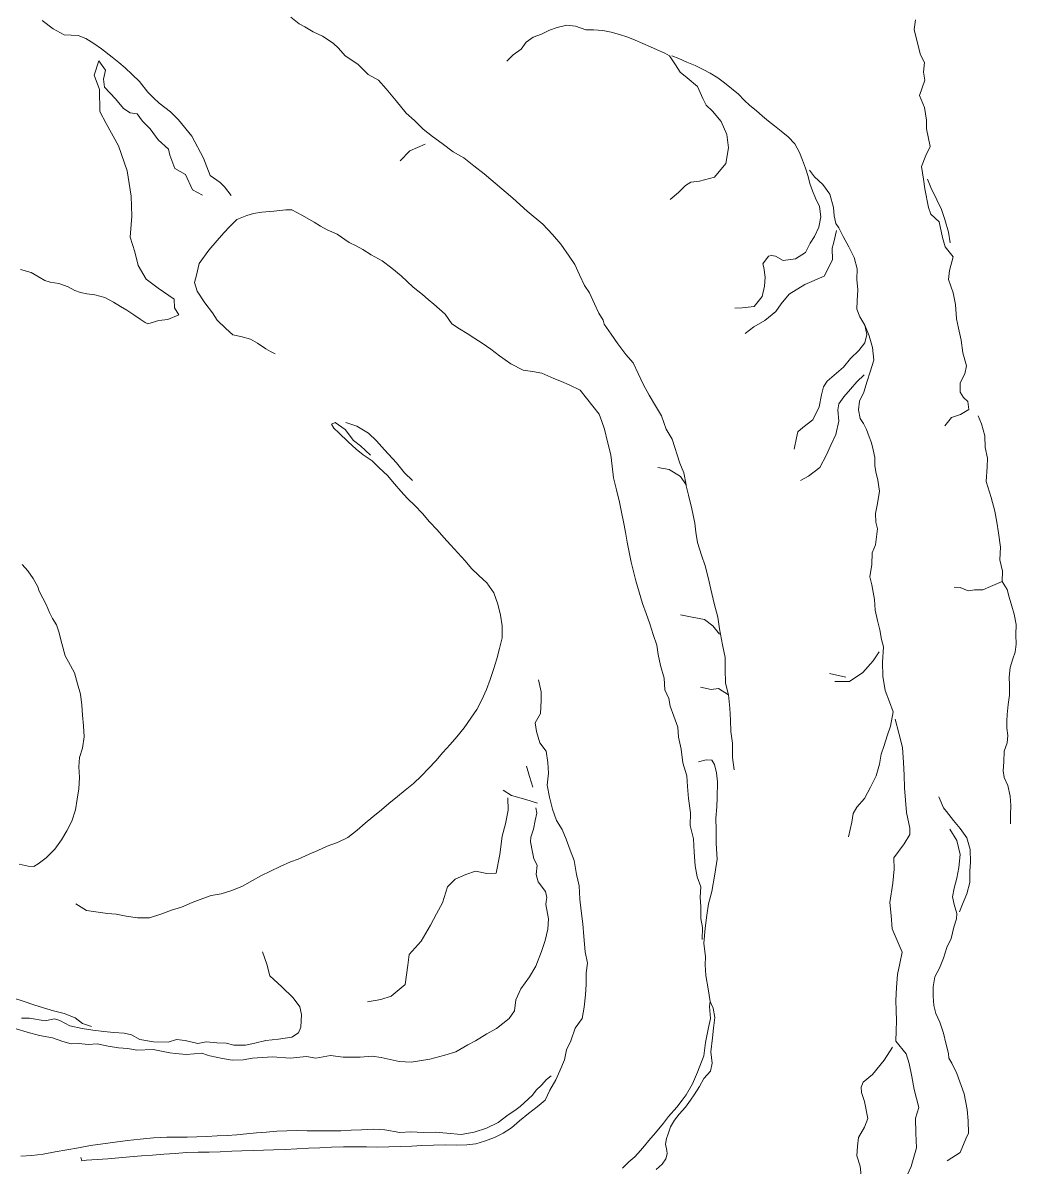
# Model space of a CAD drawing. Extents: x 683321 to 688873, y 7661944 to 7668387.
# Drawn here: x 688470.4 to 688872.8, y 7666614.6 to 7667078.2 of the extents above; entities that cross this region are included whole.
import ezdxf

# ---------------------------------------------------------------- set-up
doc = ezdxf.new("R2010")
doc.units = 0
doc.header["$MEASUREMENT"] = 0
doc.layers.add('01 CRESTA_Line', color=3, linetype='Continuous', lineweight=20)

msp = doc.modelspace()

# ---------------------------------------------------------------- linework, layer by layer
at = {"layer": '01 CRESTA_Line'}
for points in [[(688554.77, 7667008.22, 4352.27), (688552.08, 7667011.77, 4351.92), (688550.38, 7667013.47, 4351.2), (688546.29, 7667016.36, 4352.49), (688543.6, 7667023.44, 4351.29), (688538.86, 7667032.36, 4351.09), (688533.49, 7667038.91, 4351.44), (688530.23, 7667042.15, 4351.45), (688525.66, 7667045.63, 4351.67), (688523.35, 7667047.85, 4351.95), (688521.04, 7667050.06, 4352.23), (688517.72, 7667054.44, 4351.84), (688514.77, 7667057.24, 4352.04), (688511.82, 7667060.04, 4352.23), (688509.24, 7667062.16, 4352.14), (688506.66, 7667064.29, 4352.04), (688502.31, 7667067.74, 4351.92), (688499.13, 7667069.81, 4351.77), (688495.95, 7667071.88, 4351.62), (688492.88, 7667073.08, 4351.57), (688487.09, 7667073.34, 4351.79), (688482.65, 7667075.78, 4351.94), (688478.31, 7667079.19, 4351.35)], [(688736.58, 7666899.79, 4332.26), (688733.4, 7666909.51, 4332.13), (688730.98, 7666913.62, 4332.1), (688729.15, 7666919.05, 4332.06), (688726.75, 7666923.08, 4332.03), (688724.18, 7666927.36, 4332), (688721.87, 7666931.5, 4331.97), (688719.73, 7666936.19, 4331.93), (688717.68, 7666940.47, 4331.9), (688714.69, 7666943.86, 4331.87), (688711.41, 7666948.16, 4331.84), (688708.8, 7666952.11, 4331.81), (688705.94, 7666956.12, 4331.78), (688705.48, 7666957.79, 4331.76), (688703.8, 7666960.64, 4331.74), (688701.98, 7666964.33, 4331.72), (688699.95, 7666968.8, 4331.68), (688698, 7666971.79, 4331.66), (688695.94, 7666976.11, 4331.63), (688694.07, 7666980.37, 4331.6), (688691.69, 7666983.62, 4331.57), (688688.31, 7666988.54, 4331.54), (688684.98, 7666992.44, 4331.5), (688681.03, 7666996.7, 4331.47), (688674.73, 7667001.97, 4331.41), (688668.96, 7667007.19, 4331.36), (688657.3, 7667017.05, 4331.26), (688657.3, 7667017.05, 4331.26), (688653.08, 7667020.29, 4331.23), (688649, 7667023.48, 4331.2), (688644.75, 7667025.99, 4331.16), (688640.32, 7667029.29, 4331.13), (688636.42, 7667032.14, 4331.1), (688632.57, 7667035.18, 4331.07), (688629.09, 7667038.69, 4331.03), (688625.76, 7667041.57, 4331.01), (688621.64, 7667046.68, 4330.96), (688617.6, 7667051.44, 4330.92), (688614.44, 7667054.92, 4330.89), (688610.28, 7667057.33, 4330.86), (688606.08, 7667061.43, 4330.82), (688600.97, 7667064.89, 4330.78), (688598.26, 7667067.94, 4330.76), (688596.17, 7667069.97, 4330.74), (688591.78, 7667072.86, 4330.7), (688588.08, 7667074.6, 4330.33), (688584.59, 7667076.56, 4330.11), (688582.34, 7667077.82, 4330.57), (688578.98, 7667080.46, 4330.45)], [(688832.07, 7667079.4, 4278.5), (688831.54, 7667075.46, 4278.5), (688832.38, 7667071.61, 4279.1), (688834.09, 7667065.25, 4278.45), (688835.62, 7667062.19, 4278.16), (688835.33, 7667058.23, 4278.19), (688835.76, 7667054.98, 4277.86), (688833.62, 7667048.81, 4278.68), (688835.64, 7667043.96, 4278.57), (688836.47, 7667038.8, 4279.19), (688836.47, 7667035.3, 4279.43), (688837.97, 7667028.16, 4279.2), (688836.26, 7667024.45, 4279.83), (688834.51, 7667020.02, 4280.16), (688835.2, 7667014.83, 4280.03), (688835.81, 7667010.93, 4280.14), (688837.23, 7667003.39, 4280.14), (688838.23, 7667000.73, 4279.71), (688841.61, 7666997.58, 4279.58), (688842.91, 7666991.27, 4280.47), (688844.08, 7666987.51, 4280.83), (688847.31, 7666983.44, 4279.39), (688845.74, 7666977.88, 4280.41), (688845.4, 7666974.18, 4280.12), (688847.25, 7666968.88, 4279.18), (688848.29, 7666964.12, 4279.11), (688848.63, 7666958.25, 4279.43), (688849.5, 7666954.55, 4279.24), (688850.53, 7666949.63, 4279.45), (688851.25, 7666944.49, 4279.26), (688852.69, 7666939.2, 4279.29), (688851.98, 7666935.98, 4279.05), (688850.08, 7666932.37, 4279.68), (688850.16, 7666928.63, 4279.72), (688851.46, 7666926.47, 4278.82), (688853.22, 7666924.85, 4277.79), (688853.67, 7666921.57, 4278.34), (688850.28, 7666919.53, 4279.14), (688846.67, 7666918.27, 4280.05), (688843.87, 7666915, 4279.72)], [(688732.6, 7667006.65, 4299.93), (688735.99, 7667009.5, 4299.84), (688738.87, 7667012.31, 4299.75), (688741.06, 7667013.73, 4299.63), (688744.48, 7667014.1, 4299.57), (688750.55, 7667015.64, 4299.46), (688755.21, 7667021.23, 4299.35), (688756.28, 7667027.53, 4299.37), (688755.57, 7667033.01, 4299.37), (688753.34, 7667038.19, 4299.33), (688749.83, 7667042.39, 4299.38), (688747.23, 7667044.81, 4299.45), (688745.88, 7667047.55, 4299.49), (688743.69, 7667052.46, 4299.57), (688739.53, 7667055.94, 4299.75), (688736.71, 7667058.17, 4299.87), (688734.77, 7667061.16, 4299.94), (688732.41, 7667064.79, 4300.1), (688730.49, 7667065.96, 4299.92), (688727.42, 7667067.33, 4299.95), (688724.61, 7667068.44, 4299.97), (688721.63, 7667069.79, 4299.99), (688718.5, 7667071.14, 4300.01), (688715.46, 7667072.38, 4300.03), (688712.09, 7667073.54, 4300.06), (688708.78, 7667074.5, 4300.08), (688705.38, 7667075.15, 4300.1), (688701.57, 7667075.33, 4300.13), (688698.49, 7667075.37, 4300.15), (688694.34, 7667076.8, 4300.18), (688690.73, 7667077.26, 4300.35), (688686.85, 7667076.37, 4300.38), (688683.73, 7667075.18, 4300.4), (688680.56, 7667073.61, 4300.43), (688677.1, 7667072.46, 4300.46), (688674.36, 7667070.37, 4300.49), (688672.26, 7667067.48, 4300.51), (688669.06, 7667065.27, 4300.54), (688666.45, 7667062.69, 4300.57)], [(688543.19, 7667008.33, 4352.09), (688539.11, 7667010.57, 4352.14), (688536.25, 7667016.82, 4352.21), (688531.99, 7667019.16, 4352.25), (688529.9, 7667024.65, 4352.31), (688529.39, 7667027.05, 4352.34), (688525.2, 7667030.82, 4352.39), (688522.04, 7667035.21, 4352.45), (688518.87, 7667038.41, 4352.49), (688516.79, 7667041.3, 4352.53), (688513.94, 7667041.7, 4352.56), (688511.18, 7667043.54, 4352.59), (688507.95, 7667047.45, 4352.64), (688503.47, 7667052.17, 4352.7), (688503.15, 7667055.45, 4352.74), (688503.96, 7667059.05, 4352.77), (688501.25, 7667062.76, 4352.82), (688499.28, 7667056.96, 4352.74), (688501.49, 7667051.22, 4352.87), (688501.55, 7667042.26, 4352.99), (688504.19, 7667037.42, 4352.92), (688509.22, 7667028.45, 4352.92), (688512.64, 7667018.28, 4353.07), (688514.29, 7667007.93, 4353.06), (688514.57, 7666999.83, 4353.12), (688513.91, 7666991.34, 4353.1), (688515.81, 7666985.42, 4352.99), (688517.19, 7666979.96, 4352.94), (688520.43, 7666974.4, 4352.92), (688525.23, 7666970.72, 4352.95), (688531.76, 7666966.27, 4351.66), (688531.84, 7666962.79, 4351.87), (688533.6, 7666959.95, 4352.05), (688529.19, 7666958.02, 4352.27), (688525.46, 7666957.62, 4352.36), (688522.4, 7666956.61, 4352.3), (688521, 7666956.33, 4352.33), (688519.93, 7666956.76, 4352.31), (688517.89, 7666958.17, 4352.32), (688515.34, 7666959.96, 4352.28), (688512.61, 7666961.75, 4352.19), (688509.97, 7666963.33, 4352.04), (688507.19, 7666965.09, 4352.05), (688503.63, 7666966.99, 4352.08), (688499.58, 7666968.06, 4352.21), (688496.31, 7666968.45, 4352.32), (688493.72, 7666968.9, 4352.45), (688491.54, 7666969.81, 4352.48), (688488.74, 7666971.23, 4352.45), (688484.97, 7666972.62, 4352.47), (688481.5, 7666973.21, 4352.58), (688479.26, 7666973.86, 4352.6), (688477.08, 7666975.17, 4352.59), (688473.8, 7666977.08, 4352.59), (688469.44, 7666978.31, 4352.59)], [(688733.28, 7667064.78, 4299.9), (688736.13, 7667063.71, 4299.88), (688739.4, 7667062.32, 4299.86), (688742.72, 7667060.96, 4299.84), (688745.97, 7667059.35, 4299.81), (688748.8, 7667057.82, 4299.79), (688751.92, 7667055.91, 4299.77), (688754.65, 7667053.94, 4299.74), (688757.5, 7667051.67, 4299.72), (688760.3, 7667049.28, 4299.7), (688762.65, 7667046.91, 4299.67), (688764.98, 7667044.69, 4299.65), (688767.45, 7667042.64, 4299.63), (688770.06, 7667040.37, 4299.61), (688772.45, 7667038.43, 4299.59), (688774.91, 7667036.48, 4299.57), (688777.64, 7667034.28, 4299.54), (688780.42, 7667032.03, 4299.52), (688783.14, 7667029.13, 4299.49), (688784.99, 7667025.71, 4299.47), (688786.28, 7667022.6, 4299.44), (688787.51, 7667019.3, 4299.42), (688788.52, 7667015.96, 4299.4), (688789.23, 7667013.08, 4299.38), (688790.26, 7667010.21, 4299.36), (688791.56, 7667007.2, 4299.34), (688793.07, 7667003.78, 4299.31), (688793.71, 7666999.59, 4299.28), (688792.85, 7666995.42, 4299.08), (688791.13, 7666991.71, 4298.84), (688789.4, 7666988.92, 4298.78), (688787.42, 7666985.23, 4298.81), (688783.39, 7666982.54, 4298.91), (688778.36, 7666981.88, 4298.99), (688775.26, 7666983.7, 4299.04), (688773.65, 7666983.94, 4299.14), (688772.5, 7666983.63, 4299.28), (688770.16, 7666980.58, 4299.52), (688770.59, 7666979.06, 4299.56), (688771.1, 7666975.13, 4299.56), (688770.87, 7666971.5, 4299.64), (688769.97, 7666967.39, 4299.64), (688766.62, 7666963.23, 4299.65), (688761.81, 7666962.79, 4299.67), (688758.85, 7666962.55, 4299.78)], [(688633.37, 7667029.05, 4330.03), (688627.14, 7667026.41, 4330.02), (688623.21, 7667022.37, 4330.02)], [(688799.74, 7666996.9, 4297.21), (688799.02, 7667000.01, 4297.35), (688798.81, 7667003.44, 4297.62), (688797.28, 7667008.82, 4297.73), (688794.48, 7667012.77, 4297.8), (688791.08, 7667015.84, 4297.61), (688789.11, 7667018.58, 4297.64)], [(688836.91, 7667014.9, 4277.35), (688838.2, 7667011.44, 4277.4), (688840.64, 7667006.56, 4277.41), (688842.56, 7667002.58, 4277.49), (688843.85, 7666998.59, 4277.58), (688845.35, 7666993.39, 4277.68), (688846.03, 7666989.09, 4277.71)], [(688572.6, 7666944.16, 4351.55), (688570.69, 7666945.1, 4352.14), (688568.9, 7666946.09, 4353.74), (688565.44, 7666948.38, 4354.39), (688562.7, 7666950.04, 4355.08), (688558.76, 7666951.1, 4355.75), (688555.45, 7666951.78, 4355.85), (688552.6, 7666954.44, 4355.81), (688549.19, 7666957.71, 4355.58), (688547.27, 7666960.72, 4356.32), (688544.12, 7666964.8, 4357.2), (688541.08, 7666969.54, 4356.76), (688539.92, 7666973.08, 4357.46), (688540.74, 7666975.96, 4357.89), (688541.84, 7666980.65, 4357.29), (688545.75, 7666986.06, 4356.85), (688549.12, 7666990.04, 4356.89), (688551.78, 7666993.07, 4356.93), (688554.3, 7666995.64, 4357.09), (688557.09, 7666998.6, 4356.82), (688561.09, 7667000.18, 4356.55), (688563.81, 7667000.98, 4357.23), (688567.21, 7667001.51, 4357.1), (688572.12, 7667001.96, 4356.5), (688576.93, 7667002.39, 4356.01), (688579.39, 7667002.42, 4355.68), (688583.49, 7667000.23, 4355.37), (688588.43, 7666997.42, 4354.99), (688591.04, 7666995.9, 4354.79), (688593.65, 7666994.39, 4354.59), (688597.78, 7666992.64, 4354.63), (688602.6, 7666989.22, 4353.9), (688605.39, 7666987.83, 4353.8), (688608.18, 7666986.45, 4353.71), (688611.54, 7666984.24, 4353.67), (688615.94, 7666981.78, 4353.32), (688619.91, 7666978.81, 4352.85), (688623.7, 7666975.73, 4352.14), (688626.11, 7666973.39, 4351.98), (688628.53, 7666971.06, 4351.83), (688632.25, 7666968.18, 4351.36), (688634.58, 7666966.17, 4351.39), (688636.9, 7666964.17, 4351.42), (688639.17, 7666962.16, 4351.18), (688641.45, 7666960.16, 4350.93), (688644.21, 7666956.28, 4350.47), (688647.3, 7666954.29, 4350.17), (688650.39, 7666952.3, 4349.86), (688653.45, 7666950.34, 4349.55), (688656.5, 7666948.38, 4349.24), (688659.97, 7666946.06, 4348.87), (688663.45, 7666943.37, 4348.5), (688668.1, 7666940.04, 4348.34), (688673.07, 7666937.55, 4347.78), (688676.83, 7666936.94, 4347.58), (688680.59, 7666936.32, 4347.39), (688685.48, 7666934.17, 4347.24), (688688.57, 7666932.86, 4346.98), (688691.66, 7666931.56, 4346.71), (688696.21, 7666929.36, 4346.44), (688698.78, 7666926.15, 4346.21), (688701.35, 7666922.94, 4345.98), (688703.92, 7666919.74, 4345.75), (688704.96, 7666916.69, 4345.6), (688705.99, 7666913.65, 4345.45), (688707.27, 7666908.44, 4345.09), (688708.55, 7666903.24, 4344.73), (688709.14, 7666898.57, 4344.41), (688709.74, 7666893.91, 4344.08), (688710.91, 7666888.98, 4343.75), (688712.09, 7666884.05, 4343.41), (688712.91, 7666880.02, 4343.16), (688713.74, 7666875.99, 4342.92), (688714.49, 7666871.88, 4342.65), (688715.24, 7666867.78, 4342.39), (688716.07, 7666863.75, 4342.13), (688716.91, 7666859.72, 4341.87), (688717.83, 7666855.93, 4341.61), (688718.75, 7666852.14, 4341.35), (688720.12, 7666847.54, 4341.04), (688721.5, 7666842.94, 4340.74), (688722.93, 7666838.85, 4340.44), (688724.37, 7666834.75, 4340.13), (688725.78, 7666830.44, 4339.75), (688727.2, 7666826.12, 4339.37), (688727.8, 7666822.36, 4338.99), (688728.68, 7666817.88, 4338.45), (688730.17, 7666812.66, 4338.06), (688730.52, 7666807.95, 4337.71), (688732.04, 7666804.42, 4338.42), (688732.65, 7666801.33, 4337.85), (688734.09, 7666797.28, 4337.45), (688735.77, 7666792.84, 4337.21), (688736.05, 7666788.87, 4337.16), (688737.15, 7666783.96, 4336.22), (688737.78, 7666778.42, 4336.46), (688739.45, 7666773.14, 4335.17), (688739.62, 7666768.86, 4335.77), (688740.1, 7666764.02, 4335.24), (688740.92, 7666758.19, 4334.95), (688740.81, 7666753.08, 4334.72), (688742.07, 7666747.61, 4334.33), (688742.4, 7666742.16, 4333.8), (688742.71, 7666736.63, 4333.41), (688743.55, 7666732.19, 4332.91), (688745, 7666728.15, 4332.67), (688744.75, 7666724.02, 4332.12), (688745.06, 7666720.09, 4331.86), (688745, 7666715.3, 4331.44), (688745.69, 7666711.67, 4331.16), (688745.63, 7666706.9, 4330.91)], [(688782.81, 7666905.44, 4299.51), (688783.8, 7666910.09, 4299.42), (688784.37, 7666912.58, 4299.33), (688786.35, 7666914.25, 4299.14), (688790.4, 7666917.4, 4299.01), (688793.05, 7666922.67, 4298.99), (688793.93, 7666927.5, 4299.03), (688794.73, 7666930.76, 4299.04), (688796.21, 7666933.01, 4298.94), (688799.12, 7666935.51, 4298.72), (688802.82, 7666938.74, 4298.61), (688805.75, 7666942.21, 4298.6), (688809.04, 7666945.48, 4298.5), (688811.47, 7666948.61, 4298.46), (688812.3, 7666951.89, 4298.48), (688811.53, 7666955.7, 4297.4), (688809.51, 7666959.17, 4297.43), (688808.29, 7666962.23, 4297.36), (688808.43, 7666965.57, 4297.34), (688808.66, 7666969.98, 4297.24), (688808.28, 7666974.25, 4297.11), (688808.34, 7666978.52, 4297.1), (688807.2, 7666983.13, 4297.19), (688805.06, 7666987.48, 4297.23), (688802.73, 7666991.59, 4297.23), (688800.91, 7666995.19, 4297.17), (688799.74, 7666996.9, 4297.21)], [(688762.97, 7666952.39, 4299.64), (688766.59, 7666955.05, 4299.62), (688770.93, 7666957.65, 4299.62), (688775.48, 7666961.33, 4299.63), (688777.65, 7666964.37, 4299.61), (688780.9, 7666968.27, 4299.83), (688787.19, 7666972.17, 4299.98), (688794.99, 7666975.64, 4299.21), (688798.46, 7666982.15, 4298.55), (688798.24, 7666986.92, 4298.12), (688798.89, 7666989.3, 4297.9), (688799.98, 7666994.07, 4297.46)], [(688804.92, 7666748.5, 4301.34), (688806.21, 7666754.43, 4301.17), (688806.78, 7666757.92, 4301.01), (688808.3, 7666760.42, 4300.86), (688811.38, 7666763.94, 4300.8), (688813.86, 7666768.59, 4300.81), (688816.07, 7666773.17, 4300.81), (688817.4, 7666777.88, 4300.76), (688818.12, 7666781.93, 4300.71), (688819.29, 7666785.39, 4300.62), (688820.58, 7666789.35, 4300.54), (688821.84, 7666793.25, 4300.48), (688822.94, 7666799.07, 4300.34), (688821.48, 7666803.1, 4299.23), (688819.7, 7666807.73, 4298.89), (688818.75, 7666813.48, 4298.56), (688818.59, 7666819.23, 4300.09), (688819.1, 7666825.45, 4300.36), (688818.22, 7666828.41, 4300.53), (688817.64, 7666832.36, 4300.64), (688816.66, 7666836.08, 4300.79), (688815.64, 7666840.23, 4300.54), (688815.41, 7666844.59, 4300.29), (688814.36, 7666850.5, 4299.36), (688813.52, 7666853.74, 4299.75), (688814.35, 7666858.79, 4299.49), (688814.42, 7666863.53, 4299.19), (688815.76, 7666866.72, 4298.93), (688816.59, 7666873.26, 4298.87), (688815.98, 7666875.94, 4299.6), (688815.87, 7666879.41, 4299.24), (688816.46, 7666882.76, 4299.38), (688816.99, 7666885.97, 4299.75), (688817.4, 7666888.5, 4299.63), (688816.77, 7666892.92, 4299.27), (688815.96, 7666896.25, 4299.35), (688815.57, 7666898.94, 4299.07), (688815.49, 7666902.14, 4298.96), (688814.82, 7666905.18, 4299.33), (688814.21, 7666908.04, 4299.37), (688813.2, 7666910.45, 4299.33), (688812.23, 7666913.46, 4299.02), (688810.99, 7666915.83, 4298.72), (688809.61, 7666917.9, 4298.64), (688808.91, 7666921.45, 4297.55), (688809.37, 7666924.9, 4297.47), (688811.1, 7666928.59, 4297.48), (688812.4, 7666933.07, 4297.54), (688813.6, 7666936.88, 4297.59), (688815.15, 7666941.56, 4297.56), (688814.67, 7666946.69, 4297.4), (688813.28, 7666951.41, 4297.36), (688811.53, 7666955.7, 4297.4)], [(688785.41, 7666892.84, 4299.6), (688788.7, 7666894.62, 4299.51), (688793.22, 7666898.12, 4299.39), (688795.89, 7666902.95, 4299.29), (688797.68, 7666907.13, 4299.17), (688799.74, 7666911.4, 4299.04), (688800.97, 7666916.81, 4298.92), (688800.51, 7666921.37, 4298.89), (688801, 7666923.92, 4298.77), (688803, 7666926.73, 4298.73), (688805.66, 7666929.79, 4298.7), (688808.22, 7666932.72, 4298.63), (688811.26, 7666935.57, 4298.76)], [(688857.45, 7666919.05, 4275.59), (688858.72, 7666915.77, 4275.6), (688860.05, 7666910.88, 4275.71), (688860.19, 7666906.15, 4275.72), (688861.19, 7666901.78, 4275.49), (688861.04, 7666898.37, 4276.07), (688860.67, 7666892.37, 4275.48), (688862.74, 7666885.97, 4275.55), (688864.14, 7666880.43, 4276.04), (688864.93, 7666875.92, 4276.03), (688865.7, 7666871.62, 4276.39), (688866.39, 7666865.8, 4276.1), (688866.19, 7666860.69, 4276.3), (688867.27, 7666856.07, 4275.55), (688867.07, 7666851.9, 4276.47), (688869.18, 7666848.64, 4276.16), (688870.03, 7666845.48, 4276.77), (688871.11, 7666841.92, 4276.49), (688872.03, 7666838.63, 4276.51), (688872.76, 7666834.42, 4277.04), (688872.63, 7666830.29, 4276.6), (688872.78, 7666826.43, 4276.42), (688872.44, 7666823.25, 4276.57), (688871.41, 7666820.52, 4276.38), (688870.38, 7666817.1, 4276.43), (688869.93, 7666813.13, 4276.49), (688870.16, 7666810, 4276.51), (688870.14, 7666805.87, 4276.54), (688869.62, 7666802.04, 4276.42), (688869.18, 7666797.97, 4276.84), (688869, 7666795.3, 4276.81), (688869.08, 7666792.41, 4276.04), (688869.41, 7666789.49, 4276.16), (688869.11, 7666786.57, 4276.66), (688867.88, 7666783.12, 4276.89), (688867.86, 7666778.86, 4276.17), (688867.54, 7666775.14, 4276.41), (688867.98, 7666772.49, 4277.21), (688869.48, 7666769.26, 4276.56), (688870.33, 7666764.93, 4275.63), (688870.61, 7666761.18, 4275.54), (688870.46, 7666757.27, 4276.23), (688870.51, 7666753.64, 4276.37)], [(688611.26, 7666903.12, 4351.24), (688607.21, 7666906.83, 4351.23), (688604.42, 7666909.01, 4351.24), (688601, 7666913.42, 4351.19), (688596.98, 7666916.29, 4351.28), (688595.4, 7666915.58, 4349.13), (688596.39, 7666913.99, 4350.95), (688598.46, 7666912.05, 4351.23), (688602.18, 7666908.45, 4351.47), (688605.44, 7666905.45, 4351.72), (688608.31, 7666903.22, 4351.88), (688611.93, 7666900.77, 4351.98), (688614.78, 7666897.91, 4352.06), (688618.11, 7666894.81, 4352.12), (688621.02, 7666891.47, 4352.22), (688623.48, 7666888.43, 4352.18), (688626.23, 7666885.49, 4352.19), (688629.22, 7666882.63, 4352.21), (688632.26, 7666879.43, 4352.22), (688635.15, 7666876.1, 4352.31), (688638.2, 7666872.81, 4352.39), (688640.95, 7666869.75, 4352.42), (688643.72, 7666866.72, 4352.47), (688646.65, 7666863.54, 4352.54), (688649.63, 7666860.27, 4352.56), (688652.2, 7666857.11, 4352.63), (688655.11, 7666854.28, 4352.7), (688658.41, 7666851.35, 4352.79), (688661.26, 7666847.26, 4352.85), (688662.81, 7666842.66, 4352.82), (688663.86, 7666838.29, 4352.77), (688664.62, 7666833.91, 4352.81), (688664.65, 7666829.01, 4352.89), (688663.56, 7666824.69, 4352.86), (688662.4, 7666820.58, 4352.79), (688661.02, 7666816.28, 4352.7), (688659.67, 7666812.15, 4352.77), (688658.18, 7666808.14, 4352.85), (688656.41, 7666803.88, 4352.87), (688654.32, 7666800.08, 4352.76), (688651.84, 7666796.47, 4352.68), (688649.2, 7666792.63, 4352.78), (688646.28, 7666788.99, 4352.88), (688643.51, 7666785.83, 4352.94), (688640.59, 7666782.55, 4352.98), (688637.68, 7666779.27, 4352.95), (688634.73, 7666776.17, 4352.82), (688631.94, 7666773.21, 4352.88), (688628.69, 7666770.08, 4352.81), (688625.29, 7666767.32, 4352.72), (688622.13, 7666764.73, 4352.68), (688618.68, 7666761.97, 4352.55), (688615.69, 7666759.31, 4352.61), (688612.22, 7666756.53, 4352.59), (688609.03, 7666753.92, 4352.51), (688605.88, 7666751.15, 4352.41), (688602.04, 7666748.22, 4352.41), (688597.93, 7666746.14, 4352.28), (688593.74, 7666744.63, 4352.36), (688589.97, 7666742.91, 4352.35), (688586.34, 7666741.44, 4352.27), (688581.95, 7666739.45, 4352.29), (688578.9, 7666738.25, 4352.39), (688574.71, 7666736.44, 4352.49), (688570.76, 7666734.54, 4352.52), (688566.79, 7666732.64, 4352.54), (688563.41, 7666730.8, 4352.58), (688559.35, 7666728.49, 4352.71), (688555.06, 7666726.65, 4352.74), (688550.82, 7666725.4, 4352.8), (688546.75, 7666724.73, 4352.74), (688543.29, 7666723.46, 4352.68), (688539.05, 7666721.84, 4352.62), (688534.63, 7666719.97, 4352.55), (688530.64, 7666718.72, 4352.49), (688526.26, 7666717.06, 4352.52), (688521.68, 7666715.61, 4352.53), (688516.89, 7666715.67, 4352.57), (688512.3, 7666716.33, 4352.51), (688508.2, 7666717.1, 4352.52), (688504.71, 7666717.38, 4352.5), (688500.04, 7666718.11, 4352.59), (688496.18, 7666718.59, 4352.49), (688491.91, 7666721.29, 4352.14)], [(688601.3, 7666916.34, 4350.22), (688605.74, 7666914.85, 4349.8), (688610.46, 7666911.92, 4349.62), (688613.69, 7666908.93, 4349.26), (688616.89, 7666905.25, 4348.98), (688621.81, 7666899.95, 4348.57), (688624.97, 7666895.95, 4348.23), (688628.32, 7666892.83, 4348.05)], [(688739.06, 7666891.09, 4332.35), (688738.12, 7666895.84, 4332.21), (688736.58, 7666899.79, 4332.26)], [(688727.64, 7666898.08, 4334.73), (688732.21, 7666897.31, 4334.7), (688736.78, 7666894.39, 4334.49), (688739.06, 7666891.09, 4332.35), (688739.14, 7666890.69, 4332.36), (688740.09, 7666886.92, 4332.47), (688741.39, 7666881.31, 4332.43), (688742.63, 7666875.56, 4332.59), (688743.09, 7666871.87, 4332.47), (688743.76, 7666867.74, 4332.36), (688745.36, 7666862.56, 4332.53), (688746.83, 7666858.19, 4332.46), (688747.98, 7666853.48, 4332.48), (688749.11, 7666848.71, 4332.54), (688750.44, 7666843, 4332.44), (688751.97, 7666837.48, 4332.25), (688752.56, 7666832.7, 4332.11), (688753.88, 7666826.27, 4331.9), (688754.96, 7666821.06, 4331.85), (688754.88, 7666816.31, 4331.6), (688755.12, 7666810.72, 4331.67), (688756.27, 7666805.95, 4331.41)], [(688468.92, 7666737.42, 4363.89), (688472.57, 7666736.5, 4362.27), (688474.91, 7666736.38, 4362.23), (688476.58, 7666737.47, 4362.65), (688479.88, 7666739.98, 4362.52), (688483.39, 7666743.42, 4362.46), (688486.08, 7666747.23, 4362.4), (688488.21, 7666750.89, 4362.43), (688490.23, 7666754.85, 4362.37), (688491.7, 7666759.44, 4362.45), (688492.46, 7666763.65, 4362.53), (688493.05, 7666767.9, 4362.55), (688493.41, 7666772.45, 4362.59), (688493.14, 7666776.83, 4362.6), (688493.33, 7666780.6, 4362.7), (688494.62, 7666784.4, 4362.72), (688495.21, 7666788.97, 4362.7), (688495.01, 7666793.46, 4362.73), (688494.65, 7666797.7, 4362.82), (688494.33, 7666801.74, 4362.82), (688493.83, 7666806.22, 4362.64), (688492.55, 7666810.41, 4362.67), (688491.37, 7666814.86, 4362.73), (688488.97, 7666819.29, 4362.75), (688487.59, 7666821.79, 4362.71), (688486.2, 7666826.79, 4362.94), (688485, 7666831.54, 4362.76), (688484.1, 7666834.36, 4362.88), (688482.46, 7666836.93, 4363.08), (688481.15, 7666839.32, 4363.16), (688479.81, 7666842.63, 4363.23), (688478.57, 7666845.09, 4362.9), (688477.09, 7666847.9, 4362.96), (688476.45, 7666849.66, 4363.13), (688474.58, 7666853.13, 4362.81), (688472.42, 7666856.25, 4363.15), (688470.21, 7666858.71, 4362.7)], [(688867.07, 7666851.9, 4276.47), (688862.38, 7666849.92, 4275.78), (688859.36, 7666848.5, 4275.69), (688855.9, 7666848.5, 4275.94), (688853.3, 7666848.09, 4276.06), (688850.17, 7666849.39, 4275.5), (688847.66, 7666849.62, 4275.55)], [(688736.87, 7666838.37, 4334.61), (688741.58, 7666837.38, 4334.49), (688746.5, 7666836.51, 4334.34), (688749.96, 7666833.88, 4334.22), (688752.66, 7666830.59, 4333.94)], [(688799.34, 7666811.33, 4300.27), (688805.28, 7666811.33, 4300.28), (688810.72, 7666814.96, 4300.49), (688814.91, 7666819.74, 4300.54), (688817.26, 7666823.37, 4300.58)], [(688679.28, 7666812, 4339.7), (688680.35, 7666807.21, 4339.49), (688680.38, 7666803.71, 4338.72), (688680.11, 7666798.37, 4338.63), (688678.01, 7666794.67, 4337.81), (688678.56, 7666791.06, 4337.13), (688679.78, 7666786.46, 4336.87), (688682.38, 7666783.19, 4337.16), (688683.08, 7666778.49, 4336.92), (688683.32, 7666774.17, 4335.89), (688682.83, 7666769.37, 4335.74), (688683.71, 7666764.53, 4335.72), (688684.92, 7666759.66, 4335.36), (688686.66, 7666755.11, 4334.95), (688688.87, 7666751.44, 4334.58), (688690.48, 7666747.44, 4334.21), (688692.17, 7666743.04, 4333.69), (688693.8, 7666738.9, 4333.47), (688694.76, 7666733.19, 4333.32), (688695.78, 7666728.57, 4332.84), (688696.11, 7666723.17, 4332.45), (688696.54, 7666718.5, 4331.97), (688697.2, 7666713.19, 4331.56), (688697.68, 7666708.01, 4330.83), (688698.23, 7666701.82, 4330.6), (688699.13, 7666697.21, 4330.19), (688698.58, 7666693.31, 4330.1), (688698.66, 7666688.68, 4330.07), (688698.4, 7666684.42, 4328.31), (688697.85, 7666679.43, 4327.06), (688696.94, 7666674.81, 4325.84), (688694.14, 7666670.87, 4325.16), (688692.36, 7666665.74, 4325.53), (688690.66, 7666662.15, 4325.32), (688689.88, 7666658.1, 4324.48), (688688, 7666653.62, 4323.4), (688686.28, 7666650.01, 4322.93), (688683.96, 7666645.74, 4322.94), (688681.97, 7666641.81, 4323.03), (688678.8, 7666639.02, 4322.7), (688675.31, 7666636.3, 4322.33), (688671.64, 7666633.36, 4321.97), (688668.31, 7666630.52, 4321.65), (688665.05, 7666628.37, 4321.29), (688661.42, 7666626.66, 4320.87), (688657.43, 7666625.12, 4320.46), (688653.92, 7666624.01, 4320.04), (688650.33, 7666623.6, 4319.59), (688646.14, 7666623.58, 4319.17), (688641.53, 7666623.6, 4318.78), (688636.82, 7666623.53, 4318.39), (688632.04, 7666623.37, 4317.99), (688627.99, 7666623.18, 4317.64), (688623.23, 7666622.95, 4317.27), (688618.61, 7666622.79, 4316.88), (688614.11, 7666622.77, 4316.5), (688609.62, 7666622.86, 4316.15), (688605.07, 7666622.87, 4315.78), (688600.37, 7666622.83, 4315.35), (688595.47, 7666622.75, 4314.98), (688590.71, 7666622.49, 4314.67), (688586.12, 7666622.24, 4314.33), (688581.43, 7666622.02, 4313.97), (688576.72, 7666621.81, 4313.66), (688571.97, 7666621.66, 4313.34), (688567.94, 7666621.51, 4313.05), (688563.88, 7666621.38, 4312.81), (688559.12, 7666621.17, 4312.5), (688555.1, 7666621.04, 4312.2), (688550.35, 7666620.82, 4311.84), (688545.89, 7666620.68, 4311.49), (688541.44, 7666620.7, 4311.1), (688536.77, 7666620.54, 4310.69), (688532.14, 7666620.18, 4310.34), (688527.52, 7666619.89, 4309.99), (688522.95, 7666619.51, 4309.65), (688518.46, 7666619.17, 4309.36), (688513.82, 7666618.83, 4309.05), (688509.26, 7666618.34, 4308.67), (688504.87, 7666617.98, 4308.36), (688500.48, 7666617.68, 4308.06), (688496.26, 7666617.39, 4307.73), (688494.28, 7666617.24, 4307.35), (688493.85, 7666618.5, 4307.16)], [(688803.78, 7666813.1, 4300.82), (688797.25, 7666814.65, 4300.7)], [(688758.57, 7666775.58, 4330.9), (688757.95, 7666780.53, 4330.97), (688757.86, 7666786.33, 4331.06), (688757.23, 7666791.05, 4331.17), (688757.11, 7666795.72, 4331.17), (688756.87, 7666800.62, 4331.43), (688756.27, 7666805.95, 4331.41), (688752.25, 7666808.52, 4331.77), (688749.28, 7666808.07, 4332.1), (688744.97, 7666809.12, 4332.18)], [(688823.75, 7666796.05, 4299.16), (688825.21, 7666790.49, 4299.36), (688826.74, 7666784.59, 4299.6), (688827.16, 7666778.53, 4300.82), (688827.38, 7666773.4, 4300.79), (688827.61, 7666768.26, 4300.76), (688827.97, 7666763.26, 4300.9), (688828.33, 7666758.25, 4301.03), (688829.78, 7666751.97, 4301.09), (688829.68, 7666749.38, 4300.9), (688827.38, 7666745.62, 4301.19), (688823.21, 7666739.92, 4301.41), (688823.32, 7666735.32, 4300.95), (688822.8, 7666729.68, 4301.49), (688821.69, 7666721.87, 4301.57), (688822.12, 7666716.51, 4301.82), (688822.55, 7666711.16, 4302.07), (688824.59, 7666706.45, 4302.18), (688826.64, 7666701.74, 4302.3), (688825.67, 7666697.18, 4302.68), (688824.7, 7666692.61, 4303.06), (688824.35, 7666687.39, 4302.76), (688824, 7666682.16, 4302.46), (688824.18, 7666678.04, 4302.55), (688824.36, 7666673.92, 4302.64), (688824.23, 7666669.8, 4302.92), (688824.09, 7666665.68, 4303.19), (688828.29, 7666660.5, 4302.68), (688829.48, 7666656.66, 4303.13), (688830.5, 7666651.37, 4303.43), (688831.52, 7666646.07, 4303.73), (688833.37, 7666638.75, 4303.05), (688831.98, 7666634.4, 4304.46), (688832.19, 7666628.41, 4304.5), (688832.4, 7666622.41, 4304.54), (688830.24, 7666614.85, 4304.51), (688827.66, 7666609.32, 4304.47)], [(688744.18, 7666778.79, 4332.89), (688747.18, 7666779.61, 4333.08), (688749.55, 7666779.46, 4333.23), (688750.61, 7666777.8, 4333.45), (688751.43, 7666774.43, 4334.18), (688751.8, 7666770.77, 4333.95), (688751.69, 7666764.2, 4333.28), (688751.53, 7666760.54, 4332.75), (688751.18, 7666755.98, 4332.4), (688751.21, 7666751.28, 4332.68), (688751.21, 7666745.79, 4331.83), (688751.64, 7666739.35, 4331.57), (688750.71, 7666733.37, 4331.61), (688749.48, 7666726.31, 4331.71), (688748.23, 7666721.26, 4331.73), (688747.46, 7666716.73, 4331.41), (688746.78, 7666711.37, 4330.98), (688746.32, 7666705.31, 4330.83), (688747.01, 7666699.85, 4330.15), (688746.85, 7666696.54, 4329.9), (688747.05, 7666692.23, 4329.72), (688748, 7666686.84, 4329.71), (688748.8, 7666681.71, 4329.56), (688748.64, 7666679.74, 4329.53), (688748.96, 7666674.87, 4328.96), (688748.17, 7666671.18, 4328.7), (688746.89, 7666665.16, 4328.12), (688746.3, 7666659.77, 4327.9), (688743.75, 7666653.06, 4327.15), (688741.72, 7666648.4, 4326.85), (688739.09, 7666643.89, 4326.32), (688737.44, 7666641.73, 4326.2), (688735.3, 7666638.86, 4325.93), (688732.01, 7666635.19, 4325.47), (688729.93, 7666632.38, 4325.14), (688726.7, 7666628.47, 4324.83), (688723.99, 7666625.38, 4324.53), (688722.29, 7666623.27, 4324.38), (688720.64, 7666621.33, 4324.18), (688718.37, 7666618.82, 4324.04), (688715.95, 7666616.78, 4323.79), (688713.37, 7666614.17, 4323.42)], [(688676.95, 7666768.6, 4332.76), (688675.7, 7666772.84, 4333.04), (688674.48, 7666777.13, 4333.07)], [(688666.86, 7666764.3, 4332.14), (688667.02, 7666759.26, 4332.28), (688665.92, 7666753.66, 4332.36), (688664.63, 7666748.67, 4332.84), (688663.69, 7666741.23, 4332.67), (688662.2, 7666733.73, 4332.32), (688658.36, 7666733.52, 4332.36), (688653.81, 7666734.47, 4332.84), (688649.92, 7666733.24, 4332.14), (688645.5, 7666731.33, 4331.92), (688642.42, 7666728.15, 4332.39), (688640.46, 7666721.76, 4332.09), (688638, 7666717.2, 4331.98), (688635.53, 7666712.64, 4331.87), (688631.73, 7666706.12, 4331.64), (688626.87, 7666700.76, 4331.9), (688626.4, 7666696.4, 4331.77), (688625.35, 7666688.62, 4332.15), (688619.57, 7666683.83, 4332.05), (688615.39, 7666682.5, 4331.92), (688610.08, 7666681.54, 4331.76)], [(688678.94, 7666762.04, 4332.81), (688674.15, 7666763.51, 4332.42), (688668.31, 7666765.18, 4332.52), (688664.95, 7666767.28, 4333)], [(688849.83, 7666717.99, 4290.47), (688851.04, 7666721.1, 4290.46), (688852.75, 7666725.36, 4290.41), (688854.02, 7666729.99, 4290.4), (688854.04, 7666734.69, 4290.4), (688854.34, 7666738.15, 4290.42), (688854.13, 7666743.25, 4290.45), (688852.76, 7666748.03, 4290.56), (688850.05, 7666751.8, 4290.23), (688847.43, 7666755.02, 4289.78), (688844.58, 7666758.66, 4289.76), (688843.37, 7666760.17, 4289.76), (688841.44, 7666764.64, 4289.73)], [(688467.75, 7666670.69, 4332.14), (688472.17, 7666669.31, 4332.28), (688477.22, 7666667.96, 4332.26), (688482.45, 7666667.07, 4332.21), (688486.62, 7666665.55, 4332.15), (688490, 7666664.57, 4332.12), (688493.12, 7666664.72, 4332.15), (688496.91, 7666664.28, 4332.17), (688500.53, 7666664.56, 4332.22), (688505.04, 7666663.67, 4332.3), (688509.13, 7666663.01, 4332.44), (688512.94, 7666662.64, 4332.48), (688516.62, 7666662, 4332.56), (688523.15, 7666662.22, 4332.63), (688529.9, 7666660.89, 4332.63), (688532.32, 7666660.69, 4332.56), (688536.76, 7666660.32, 4332.64), (688542.98, 7666660.84, 4332.83), (688545.16, 7666659.98, 4333.01), (688546.18, 7666659.67, 4333.24), (688551.25, 7666658.61, 4333.27), (688555.16, 7666657.99, 4333.43), (688559.65, 7666658.14, 4333.67), (688563.49, 7666658.76, 4333.86), (688571.51, 7666659.37, 4334.06), (688578.65, 7666658.73, 4334.3), (688585.33, 7666659.38, 4333.95), (688589.04, 7666658.83, 4333.75), (688594.98, 7666659.91, 4333.44), (688600.19, 7666659.13, 4333.17), (688607.05, 7666659.21, 4332.81), (688611.89, 7666659.58, 4332.56), (688615.54, 7666659.06, 4332.37), (688622.83, 7666657.4, 4331.98), (688627.66, 7666657.11, 4331.73), (688635.3, 7666658.37, 4331.33), (688641.32, 7666659.99, 4331.01), (688645.86, 7666661.32, 4330.76), (688650.62, 7666664.18, 4330.47), (688653.83, 7666665.83, 4330.36), (688658.39, 7666668.57, 4330.65), (688662.25, 7666670.8, 4330.68), (688667.46, 7666674.81, 4330.96), (688669.56, 7666677.9, 4331.11), (688670.08, 7666682.46, 4330.95), (688672.13, 7666686.86, 4330.89), (688675.65, 7666691.77, 4331.2), (688678.29, 7666696.09, 4331.19), (688680.46, 7666701.94, 4332.53), (688681.97, 7666706.47, 4331.99), (688683.13, 7666711.07, 4331.61), (688683.3, 7666715.21, 4332.17), (688682.33, 7666720.96, 4332.05), (688682.38, 7666722.21, 4332.62), (688682.65, 7666723.82, 4332.68), (688682.13, 7666726.3, 4332.86), (688679.19, 7666730.22, 4332.9), (688678.36, 7666733.13, 4332.89), (688678.73, 7666736.92, 4333.41), (688677.41, 7666739.47, 4333.09), (688676.86, 7666742.18, 4333.52), (688676.09, 7666746.46, 4333.57), (688676.15, 7666748.29, 4333.24), (688677.26, 7666751.5, 4332.44), (688678.02, 7666755, 4332.87), (688678.68, 7666758.02, 4332.71), (688678.27, 7666760.19, 4332.78)], [(688845.96, 7666751.54, 4290.85), (688848.8, 7666746.98, 4290.86), (688850.18, 7666741.23, 4290.88), (688849.57, 7666736.07, 4290.87), (688848.71, 7666731.73, 4290.91), (688847.71, 7666727.64, 4290.93), (688847.03, 7666724.17, 4291.03), (688847.66, 7666721.05, 4291.11), (688848.73, 7666717.31, 4291.29), (688848.69, 7666715.16, 4290.51), (688847.61, 7666711.81, 4291.14), (688846.42, 7666707.27, 4291.2), (688844.73, 7666703.56, 4291.26), (688843.31, 7666699.31, 4291.32), (688841.75, 7666695.19, 4291.27), (688839.84, 7666691.73, 4291.36), (688839.16, 7666687.67, 4291.53), (688839.17, 7666683.9, 4291.64), (688839.46, 7666680.14, 4291.8), (688840.26, 7666676.89, 4291.86), (688841.91, 7666673.29, 4291.96), (688843.33, 7666668.91, 4292.15), (688844.33, 7666664.79, 4292.28), (688845.38, 7666660.69, 4292.45), (688845.53, 7666658.82, 4292.55), (688846.75, 7666656.72, 4292.56), (688848.82, 7666652.56, 4292.56), (688851.67, 7666644.38, 4292.57), (688852.93, 7666637.94, 4292.57), (688853.41, 7666633.44, 4292.57), (688853.51, 7666628.32, 4292.57), (688852.37, 7666626.12, 4293.31), (688850.13, 7666620.61, 4293.19), (688844.86, 7666617.15, 4293.19)], [(688567.52, 7666701.83, 4333.57), (688569.23, 7666696.79, 4333.65), (688570.47, 7666692.12, 4333.72), (688575.38, 7666687.71, 4333.81), (688579.87, 7666683.16, 4333.9), (688582.6, 7666679.54, 4334), (688583.28, 7666676.42, 4334.07), (688583.04, 7666671.29, 4334.24), (688582.03, 7666669.08, 4334.33), (688579.44, 7666667.29, 4334.45), (688573.93, 7666666.52, 4334.71), (688568.85, 7666665.91, 4334.95), (688564.45, 7666664.78, 4335.16), (688560.65, 7666664.05, 4334.97), (688555.93, 7666663.98, 4334.73), (688552.83, 7666664.9, 4334.57), (688548.98, 7666664.97, 4334.54), (688544.72, 7666665.33, 4334.31), (688541.32, 7666664.71, 4334.13), (688536.13, 7666665.94, 4333.94), (688532.6, 7666666.34, 4333.86), (688529.29, 7666665.22, 4333.93), (688523.41, 7666665.36, 4333.93), (688517.77, 7666666.33, 4333.86), (688514.45, 7666668.22, 4333.78), (688511.45, 7666668.88, 4333.74), (688507.3, 7666669.12, 4333.6), (688503.16, 7666669.56, 4333.52), (688498.81, 7666670.06, 4333.47), (688494.44, 7666670.82, 4333.45), (688489.44, 7666671.87, 4333.42), (688485.45, 7666674.07, 4333.45), (688483.2, 7666674.7, 4333.51), (688479.46, 7666673.91, 4333.56), (688473.1, 7666675, 4333.58), (688469.81, 7666674.95, 4333.44)], [(688498.19, 7666671.55, 4332.68), (688494.56, 7666672.86, 4332.7), (688491.58, 7666675.16, 4332.69), (688487.21, 7666676.81, 4332.72), (688482.81, 7666677.93, 4332.7), (688478.85, 7666679.18, 4332.77), (688474.93, 7666680.41, 4332.74), (688470.58, 7666681.82, 4332.68), (688466.74, 7666683.11, 4332.62), (688462.77, 7666684.4, 4332.67), (688458.75, 7666685.74, 4332.75), (688454.87, 7666687.52, 4332.76), (688450.58, 7666689.65, 4332.73), (688447.03, 7666691.58, 4332.68), (688442.98, 7666693.48, 4332.63)], [(688748.8, 7666681.71, 4329.56), (688750.03, 7666679.05, 4329.21), (688750.8, 7666675.2, 4328.76), (688750.14, 7666670.95, 4328.17), (688749.79, 7666667.07, 4328.47), (688749.17, 7666661.39, 4327.82), (688749.63, 7666656.69, 4327.25), (688748.92, 7666653.51, 4326.65), (688746.23, 7666650.55, 4327.27), (688744.5, 7666647.27, 4327.04), (688742.42, 7666643.92, 4326.9), (688740.86, 7666641.73, 4326.89), (688738.84, 7666638.87, 4325.77), (688736.34, 7666636.04, 4325.7), (688734.35, 7666633.69, 4326.06), (688732.78, 7666630.96, 4325.25), (688731.77, 7666628.1, 4325.54), (688731.1, 7666626.24, 4325.73), (688730.75, 7666623.87, 4324.96), (688731.34, 7666621.41, 4323.84), (688731.43, 7666619.99, 4323.54), (688730.9, 7666617.95, 4323.85), (688729.34, 7666615.79, 4324.12), (688726.95, 7666613.66, 4323.99)], [(688810.14, 7666609.68, 4304.42), (688809.65, 7666615, 4304.23), (688808.2, 7666619.16, 4304.07), (688808.49, 7666623.13, 4303.96), (688808.88, 7666626.62, 4303.82), (688811.3, 7666630.78, 4303.7), (688812.65, 7666634.36, 4303.53), (688811.36, 7666641.17, 4303.28), (688810.12, 7666644.91, 4303.08), (688810, 7666647.05, 4302.97), (688810.88, 7666649.04, 4302.92), (688814.65, 7666652.1, 4302.83), (688819.37, 7666657.91, 4302.79), (688822.73, 7666663.19, 4302.65)], [(688469.56, 7666619, 4305.38), (688474.07, 7666619.38, 4305.71), (688478.66, 7666619.91, 4306.07), (688483.5, 7666620.81, 4306.42), (688488.25, 7666621.63, 4306.83), (688492.99, 7666622.48, 4307.17), (688497.88, 7666623.36, 4307.46), (688502.83, 7666624.09, 4307.8), (688507.8, 7666624.77, 4308.19), (688512.85, 7666625.44, 4308.59), (688518, 7666625.99, 4309.03), (688523.28, 7666626.46, 4309.42), (688528.73, 7666626.75, 4309.77), (688532.84, 7666626.75, 4310.04), (688536.93, 7666626.78, 4310.34), (688540.95, 7666626.87, 4310.6), (688545, 7666627.09, 4310.84), (688549.11, 7666627.29, 4311.11), (688553.15, 7666627.48, 4311.43), (688557.07, 7666627.72, 4311.79), (688561.03, 7666628.13, 4312.16), (688565.12, 7666628.49, 4312.53), (688569.14, 7666628.84, 4312.9), (688573.25, 7666629.18, 4313.26), (688577.4, 7666629.38, 4313.58), (688581.58, 7666629.45, 4313.87), (688585.63, 7666629.35, 4314.21), (688590.53, 7666629.31, 4314.63), (688595, 7666629.33, 4314.87), (688599.17, 7666629.35, 4315.27), (688603.46, 7666629.57, 4315.7), (688607.66, 7666629.7, 4316.01), (688612.51, 7666629.94, 4316.47), (688617.05, 7666629.68, 4316.84), (688623.12, 7666628.72, 4317.02), (688627.57, 7666628.98, 4317.32), (688632.74, 7666628.65, 4317.66), (688637.48, 7666628.81, 4318.29), (688642.15, 7666628.37, 4318.5), (688647.92, 7666627.85, 4319.11), (688653.29, 7666628.84, 4319.78), (688658.24, 7666630.4, 4320.47), (688663.03, 7666632.64, 4321.03), (688667.05, 7666635.81, 4321.53), (688669.72, 7666637.61, 4321.76), (688671.89, 7666639.18, 4321.78), (688673.5, 7666640.63, 4321.64), (688676.83, 7666643.82, 4322.41), (688678.39, 7666645.87, 4322.44), (688680.49, 7666647.86, 4322.61), (688682.55, 7666650.07, 4322.07), (688684.49, 7666651.61, 4322.71)]]:
    msp.add_polyline3d(points, dxfattribs=at)

doc.saveas('drawing.dxf')
